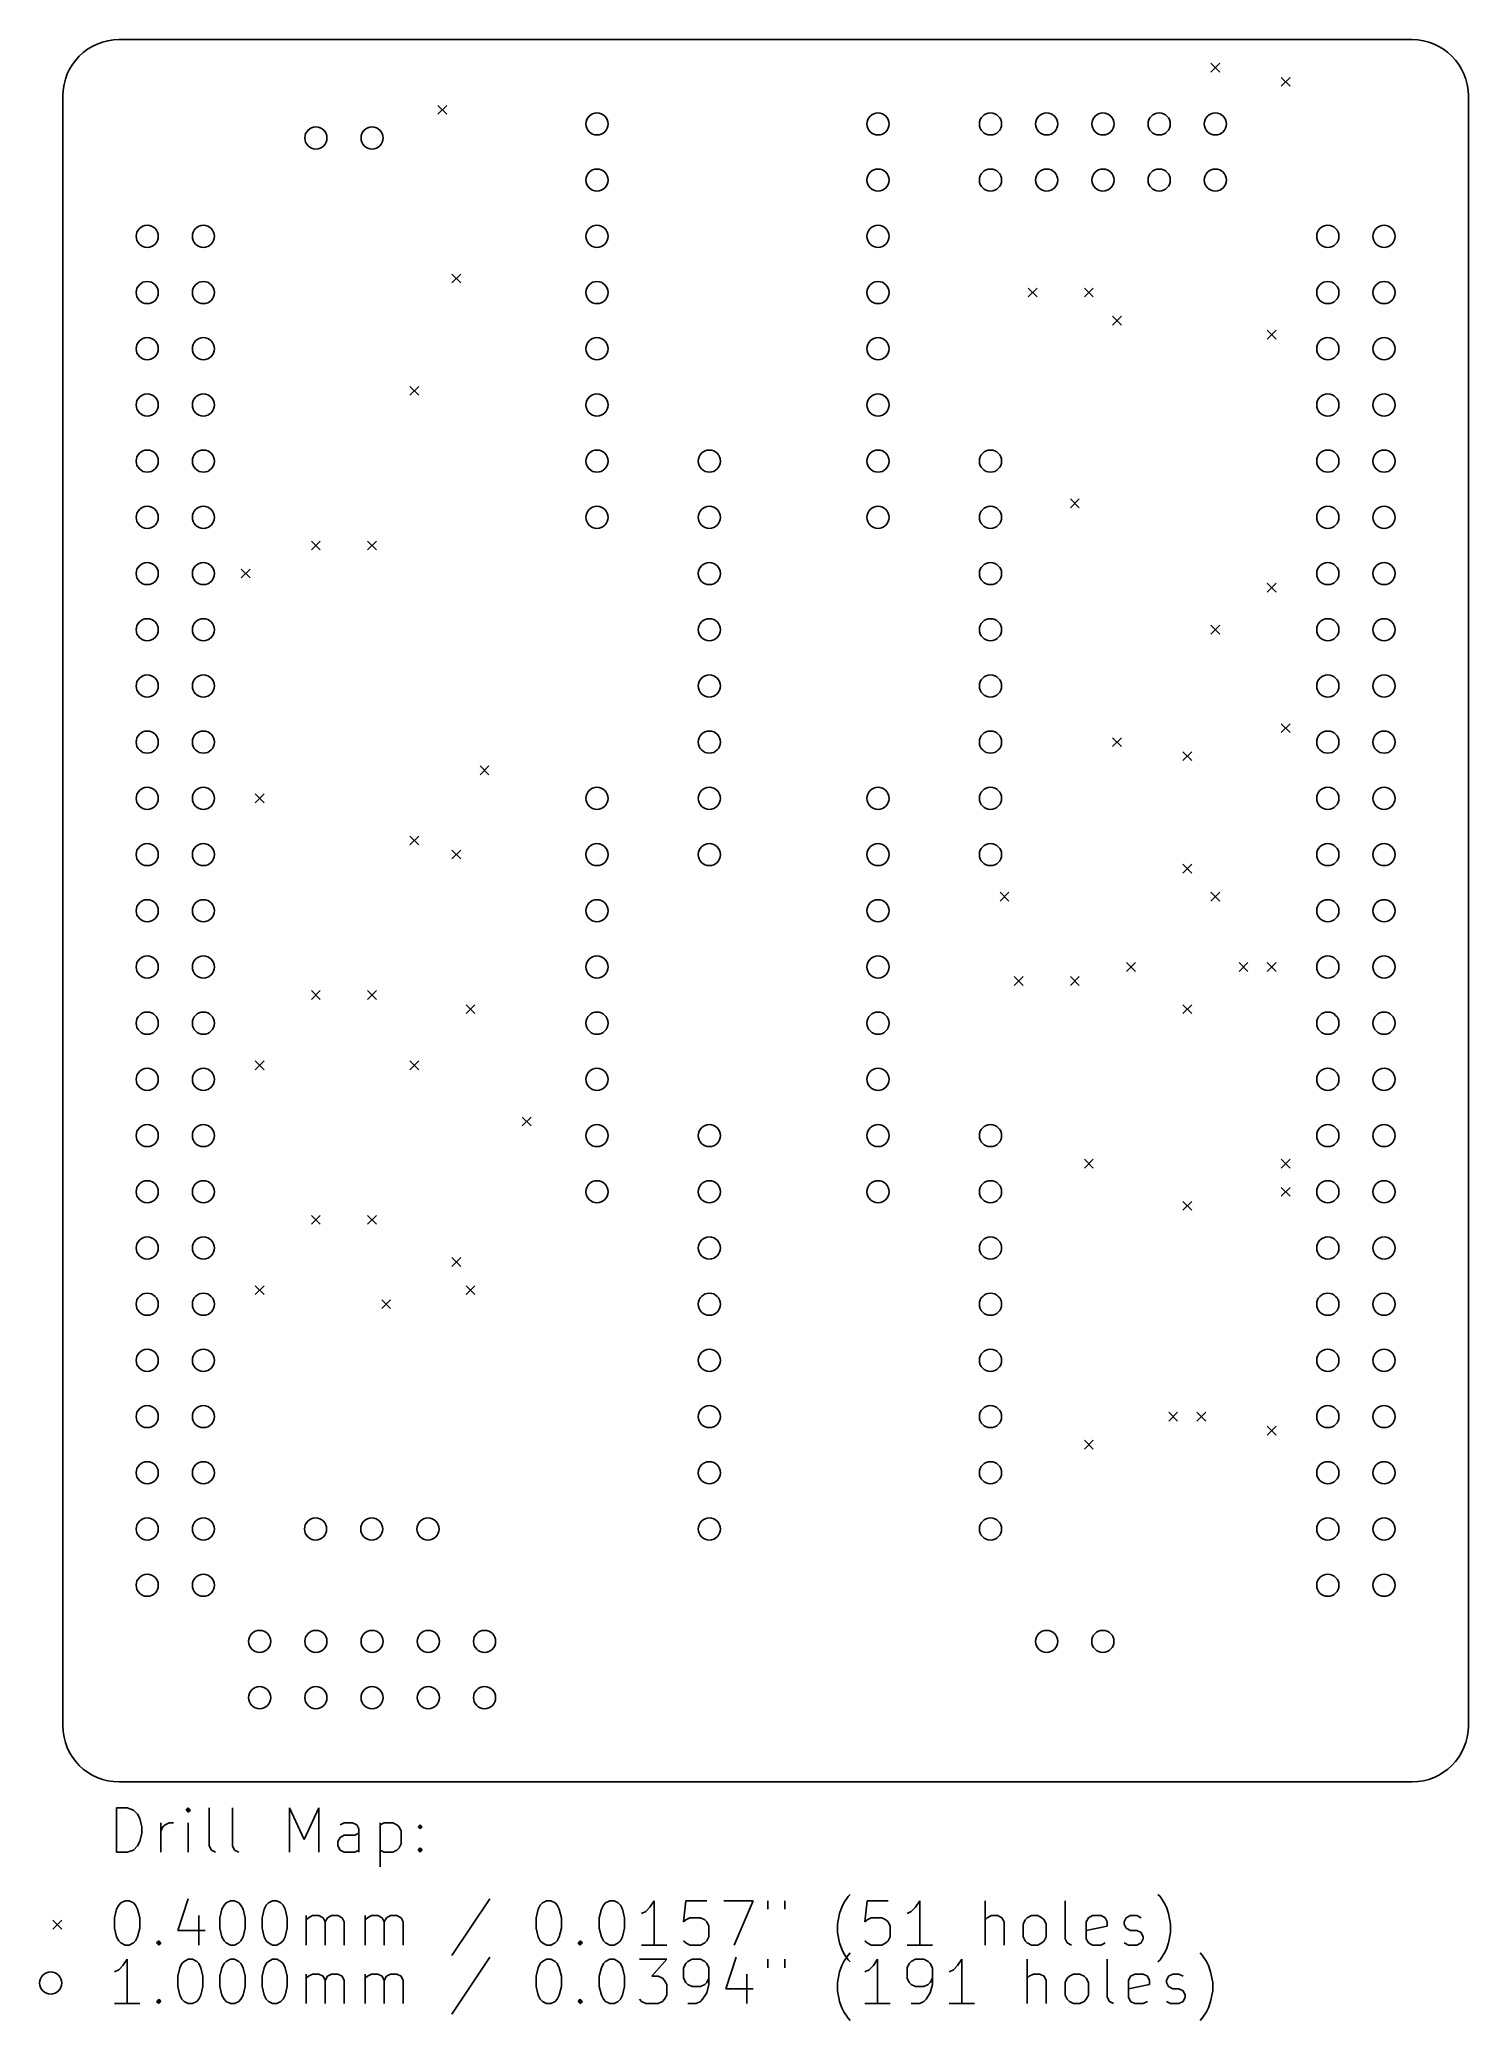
# Model space of a CAD drawing. Extents: x 4.68 to 7.22, y -6.3 to -2.77.
import ezdxf

# ---------------------------------------------------------------- set-up
doc = ezdxf.new("R2010")
doc.units = 0
doc.header["$MEASUREMENT"] = 0
doc.layers.add('BLACK', color=7, linetype='CONTINUOUS')

msp = doc.modelspace()

# ---------------------------------------------------------------- linework, layer by layer
at = {"layer": 'BLACK', "linetype": 'CONTINUOUS'}
for p, q in [((4.825, -2.775), (7.125, -2.775)), ((6.76713, -2.81713), (6.78287, -2.83287)), ((6.78287, -2.81713), (6.76713, -2.83287)), ((6.89213, -2.84213), (6.90787, -2.85787)), ((6.90787, -2.84213), (6.89213, -2.85787)), ((4.725, -5.775), (4.725, -2.875)), ((7.225, -2.875), (7.225, -5.775)), ((5.39213, -2.89213), (5.40787, -2.90787)), ((5.40787, -2.89213), (5.39213, -2.90787)), ((5.41713, -3.19213), (5.43287, -3.20787)), ((5.43287, -3.19213), (5.41713, -3.20787)), ((6.44213, -3.21713), (6.45787, -3.23287)), ((6.45787, -3.21713), (6.44213, -3.23287)), ((6.54213, -3.21713), (6.55787, -3.23287)), ((6.55787, -3.21713), (6.54213, -3.23287)), ((6.59213, -3.26713), (6.60787, -3.28287)), ((6.60787, -3.26713), (6.59213, -3.28287)), ((6.86713, -3.29213), (6.88287, -3.30787)), ((6.88287, -3.29213), (6.86713, -3.30787)), ((5.34213, -3.39213), (5.35787, -3.40787)), ((5.35787, -3.39213), (5.34213, -3.40787)), ((6.51713, -3.59213), (6.53287, -3.60787)), ((6.53287, -3.59213), (6.51713, -3.60787)), ((5.16713, -3.66713), (5.18287, -3.68287)), ((5.18287, -3.66713), (5.16713, -3.68287)), ((5.26713, -3.66713), (5.28287, -3.68287)), ((5.28287, -3.66713), (5.26713, -3.68287)), ((5.04213, -3.71713), (5.05787, -3.73287)), ((5.05787, -3.71713), (5.04213, -3.73287)), ((6.86713, -3.74213), (6.88287, -3.75787)), ((6.88287, -3.74213), (6.86713, -3.75787)), ((6.76713, -3.81713), (6.78287, -3.83287)), ((6.78287, -3.81713), (6.76713, -3.83287)), ((6.59213, -4.01713), (6.60787, -4.03287)), ((6.60787, -4.01713), (6.59213, -4.03287)), ((6.89213, -3.99213), (6.90787, -4.00787)), ((6.90787, -3.99213), (6.89213, -4.00787)), ((6.71713, -4.04213), (6.73287, -4.05787)), ((6.73287, -4.04213), (6.71713, -4.05787)), ((5.46713, -4.06713), (5.48287, -4.08287)), ((5.48287, -4.06713), (5.46713, -4.08287)), ((5.06713, -4.11713), (5.08287, -4.13287)), ((5.08287, -4.11713), (5.06713, -4.13287)), ((5.34213, -4.19213), (5.35787, -4.20787)), ((5.35787, -4.19213), (5.34213, -4.20787)), ((5.41713, -4.21713), (5.43287, -4.23287)), ((5.43287, -4.21713), (5.41713, -4.23287)), ((6.71713, -4.24213), (6.73287, -4.25787)), ((6.73287, -4.24213), (6.71713, -4.25787)), ((6.39213, -4.29213), (6.40787, -4.30787)), ((6.40787, -4.29213), (6.39213, -4.30787)), ((6.76713, -4.29213), (6.78287, -4.30787)), ((6.78287, -4.29213), (6.76713, -4.30787)), ((6.61713, -4.41713), (6.63287, -4.43287)), ((6.63287, -4.41713), (6.61713, -4.43287)), ((6.81713, -4.41713), (6.83287, -4.43287)), ((6.83287, -4.41713), (6.81713, -4.43287)), ((6.86713, -4.41713), (6.88287, -4.43287)), ((6.88287, -4.41713), (6.86713, -4.43287)), ((5.16713, -4.46713), (5.18287, -4.48287)), ((5.18287, -4.46713), (5.16713, -4.48287)), ((5.26713, -4.46713), (5.28287, -4.48287)), ((5.28287, -4.46713), (5.26713, -4.48287)), ((6.41713, -4.44213), (6.43287, -4.45787)), ((6.43287, -4.44213), (6.41713, -4.45787)), ((6.51713, -4.44213), (6.53287, -4.45787)), ((6.53287, -4.44213), (6.51713, -4.45787)), ((5.44213, -4.49213), (5.45787, -4.50787)), ((5.45787, -4.49213), (5.44213, -4.50787)), ((6.71713, -4.49213), (6.73287, -4.50787)), ((6.73287, -4.49213), (6.71713, -4.50787)), ((5.06713, -4.59213), (5.08287, -4.60787)), ((5.08287, -4.59213), (5.06713, -4.60787)), ((5.34213, -4.59213), (5.35787, -4.60787)), ((5.35787, -4.59213), (5.34213, -4.60787)), ((5.54213, -4.69213), (5.55787, -4.70787)), ((5.55787, -4.69213), (5.54213, -4.70787)), ((6.54213, -4.76713), (6.55787, -4.78287)), ((6.55787, -4.76713), (6.54213, -4.78287)), ((6.89213, -4.76713), (6.90787, -4.78287)), ((6.90787, -4.76713), (6.89213, -4.78287)), ((6.89213, -4.81713), (6.90787, -4.83287)), ((6.90787, -4.81713), (6.89213, -4.83287)), ((6.71713, -4.84213), (6.73287, -4.85787)), ((6.73287, -4.84213), (6.71713, -4.85787)), ((5.16713, -4.86713), (5.18287, -4.88287)), ((5.18287, -4.86713), (5.16713, -4.88287)), ((5.26713, -4.86713), (5.28287, -4.88287)), ((5.28287, -4.86713), (5.26713, -4.88287)), ((5.41713, -4.94213), (5.43287, -4.95787)), ((5.43287, -4.94213), (5.41713, -4.95787)), ((5.06713, -4.99213), (5.08287, -5.00787)), ((5.08287, -4.99213), (5.06713, -5.00787)), ((5.44213, -4.99213), (5.45787, -5.00787)), ((5.45787, -4.99213), (5.44213, -5.00787)), ((5.29213, -5.01713), (5.30787, -5.03287)), ((5.30787, -5.01713), (5.29213, -5.03287)), ((6.69213, -5.21713), (6.70787, -5.23287)), ((6.70787, -5.21713), (6.69213, -5.23287)), ((6.74213, -5.21713), (6.75787, -5.23287)), ((6.75787, -5.21713), (6.74213, -5.23287)), ((6.86713, -5.24213), (6.88287, -5.25787)), ((6.88287, -5.24213), (6.86713, -5.25787)), ((6.54213, -5.26713), (6.55787, -5.28287)), ((6.55787, -5.26713), (6.54213, -5.28287)), ((7.125, -5.875), (4.825, -5.875)), ((4.82052, -6.00001), (4.82052, -5.92127)), ((4.82052, -5.92127), (4.83927, -5.92127)), ((4.83927, -5.92127), (4.85052, -5.92502)), ((4.85052, -5.92502), (4.85801, -5.93252)), ((4.85801, -5.93252), (4.86176, -5.94002)), ((4.86176, -5.94002), (4.86551, -5.95501)), ((4.86551, -5.95501), (4.86551, -5.96626)), ((4.89926, -6.00001), (4.89926, -5.94752)), ((4.89926, -5.96251), (4.90301, -5.95501)), ((4.90301, -5.95501), (4.90676, -5.95127)), ((4.90676, -5.95127), (4.91426, -5.94752)), ((4.91426, -5.94752), (4.92176, -5.94752)), ((4.948, -5.92127), (4.94425, -5.92502)), ((4.94425, -5.92502), (4.948, -5.92877)), ((4.95175, -5.92502), (4.948, -5.92127)), ((4.948, -5.92127), (4.948, -5.92877)), ((4.948, -5.92877), (4.95175, -5.92502)), ((4.948, -6.00001), (4.948, -5.94752)), ((4.9855, -5.98876), (4.9855, -5.92127)), ((5.02674, -5.98876), (5.02674, -5.92127)), ((5.12798, -6.00001), (5.12798, -5.92127)), ((5.12798, -5.92127), (5.15423, -5.97751)), ((5.15423, -5.97751), (5.18047, -5.92127)), ((5.18047, -5.92127), (5.18047, -6.00001)), ((5.22547, -5.94752), (5.21797, -5.95127)), ((5.24047, -5.94752), (5.22547, -5.94752)), ((5.24797, -5.95127), (5.24047, -5.94752)), ((5.25172, -5.95876), (5.24797, -5.95127)), ((5.28921, -5.94752), (5.28921, -6.02626)), ((5.28921, -5.95127), (5.29671, -5.94752)), ((5.29671, -5.94752), (5.31171, -5.94752)), ((5.31171, -5.94752), (5.31921, -5.95127)), ((5.31921, -5.95127), (5.32296, -5.95501)), ((5.32296, -5.95501), (5.32671, -5.96251)), ((5.3567, -5.95501), (5.36045, -5.95127)), ((5.36045, -5.95876), (5.3567, -5.95501)), ((5.36045, -5.95127), (5.3642, -5.95501)), ((5.36045, -5.95127), (5.36045, -5.95876)), ((5.3642, -5.95501), (5.36045, -5.95876)), ((4.85801, -5.98876), (4.85052, -5.99626)), ((4.86176, -5.98126), (4.85801, -5.98876)), ((4.86551, -5.96626), (4.86176, -5.98126)), ((4.98925, -5.99626), (4.9855, -5.98876)), ((5.03049, -5.99626), (5.02674, -5.98876)), ((5.21422, -5.98126), (5.21797, -5.97376)), ((5.21422, -5.98876), (5.21422, -5.98126)), ((5.21797, -5.99626), (5.21422, -5.98876)), ((5.21797, -5.97376), (5.22547, -5.97001)), ((5.22547, -5.97001), (5.24422, -5.97001)), ((5.24422, -5.97001), (5.25172, -5.96626)), ((5.25172, -6.00001), (5.25172, -5.95876)), ((5.32671, -5.98501), (5.32296, -5.99251)), ((5.32671, -5.96251), (5.32671, -5.98501)), ((4.83927, -6.00001), (4.82052, -6.00001)), ((4.85052, -5.99626), (4.83927, -6.00001)), ((4.99675, -6.00001), (4.98925, -5.99626)), ((5.03799, -6.00001), (5.03049, -5.99626)), ((5.22547, -6.00001), (5.21797, -5.99626)), ((5.24422, -6.00001), (5.22547, -6.00001)), ((5.25172, -5.99626), (5.24422, -6.00001)), ((5.29671, -6.00001), (5.28921, -5.99626)), ((5.31171, -6.00001), (5.29671, -6.00001)), ((5.31921, -5.99626), (5.31171, -6.00001)), ((5.32296, -5.99251), (5.31921, -5.99626)), ((5.3567, -5.99626), (5.36045, -5.99251)), ((5.36045, -6.00001), (5.3567, -5.99626)), ((5.36045, -5.99251), (5.3642, -5.99626)), ((5.36045, -5.99251), (5.36045, -6.00001)), ((5.3642, -5.99626), (5.36045, -6.00001)), ((4.82052, -6.10162), (4.82427, -6.09412)), ((4.82427, -6.09412), (4.82802, -6.09037)), ((4.82802, -6.09037), (4.83552, -6.08662)), ((4.83552, -6.08662), (4.84302, -6.08662)), ((4.84302, -6.08662), (4.85052, -6.09037)), ((4.85052, -6.09037), (4.85427, -6.09412)), ((4.85427, -6.09412), (4.85801, -6.10162)), ((4.948, -6.08287), (4.92926, -6.13912)), ((5.008, -6.10162), (5.01175, -6.09412)), ((5.01175, -6.09412), (5.01549, -6.09037)), ((5.01549, -6.09037), (5.02299, -6.08662)), ((5.02299, -6.08662), (5.03049, -6.08662)), ((5.03049, -6.08662), (5.03799, -6.09037)), ((5.03799, -6.09037), (5.04174, -6.09412)), ((5.04174, -6.09412), (5.04549, -6.10162)), ((5.08299, -6.10162), (5.08674, -6.09412)), ((5.08674, -6.09412), (5.09049, -6.09037)), ((5.09049, -6.09037), (5.09798, -6.08662)), ((5.09798, -6.08662), (5.10548, -6.08662)), ((5.10548, -6.08662), (5.11298, -6.09037)), ((5.11298, -6.09037), (5.11673, -6.09412)), ((5.11673, -6.09412), (5.12048, -6.10162)), ((5.48419, -6.08287), (5.41669, -6.18411)), ((5.57043, -6.10162), (5.57418, -6.09412)), ((5.57418, -6.09412), (5.57792, -6.09037)), ((5.57792, -6.09037), (5.58542, -6.08662)), ((5.58542, -6.08662), (5.59292, -6.08662)), ((5.59292, -6.08662), (5.60042, -6.09037)), ((5.60042, -6.09037), (5.60417, -6.09412)), ((5.60417, -6.09412), (5.60792, -6.10162)), ((5.68291, -6.10162), (5.68666, -6.09412)), ((5.68666, -6.09412), (5.69041, -6.09037)), ((5.69041, -6.09037), (5.69791, -6.08662)), ((5.69791, -6.08662), (5.70541, -6.08662)), ((5.70541, -6.08662), (5.71291, -6.09037)), ((5.71291, -6.09037), (5.71666, -6.09412)), ((5.71666, -6.09412), (5.72041, -6.10162)), ((5.77665, -6.08662), (5.76915, -6.09787)), ((5.77665, -6.16536), (5.77665, -6.08662)), ((5.83289, -6.08662), (5.82914, -6.12412)), ((5.87039, -6.08662), (5.83289, -6.08662)), ((5.90038, -6.08662), (5.95288, -6.08662)), ((5.95288, -6.08662), (5.91913, -6.16536)), ((5.97912, -6.08662), (5.97912, -6.10162)), ((6.00912, -6.08662), (6.00912, -6.10162)), ((6.11036, -6.09787), (6.11411, -6.09037)), ((6.11411, -6.09037), (6.12161, -6.07912)), ((6.12161, -6.07912), (6.12536, -6.07537)), ((6.15535, -6.08662), (6.1516, -6.12412)), ((6.19285, -6.08662), (6.15535, -6.08662)), ((6.24909, -6.08662), (6.24159, -6.09787)), ((6.24909, -6.16536), (6.24909, -6.08662)), ((6.36533, -6.16536), (6.36533, -6.08662)), ((6.50781, -6.15412), (6.50781, -6.08662)), ((6.67654, -6.07912), (6.67279, -6.07537)), ((6.68404, -6.09037), (6.67654, -6.07912)), ((6.68779, -6.09787), (6.68404, -6.09037)), ((4.70728, -6.12106), (4.72303, -6.13681)), ((4.72303, -6.12106), (4.70728, -6.13681)), ((4.81677, -6.11662), (4.82052, -6.10162)), ((4.81677, -6.13537), (4.81677, -6.11662)), ((4.85801, -6.10162), (4.86176, -6.11662)), ((4.86176, -6.11662), (4.86176, -6.13537)), ((4.96675, -6.11287), (4.96675, -6.16536)), ((5.00425, -6.11662), (5.008, -6.10162)), ((5.00425, -6.13537), (5.00425, -6.11662)), ((5.04549, -6.10162), (5.04924, -6.11662)), ((5.04924, -6.11662), (5.04924, -6.13537)), ((5.07924, -6.11662), (5.08299, -6.10162)), ((5.07924, -6.13537), (5.07924, -6.11662)), ((5.12048, -6.10162), (5.12423, -6.11662)), ((5.12423, -6.11662), (5.12423, -6.13537)), ((5.15798, -6.16536), (5.15798, -6.11287)), ((5.15798, -6.12037), (5.16173, -6.11662)), ((5.16173, -6.11662), (5.16923, -6.11287)), ((5.16923, -6.11287), (5.18047, -6.11287)), ((5.18047, -6.11287), (5.18797, -6.11662)), ((5.18797, -6.11662), (5.19172, -6.12412)), ((5.19172, -6.12412), (5.19547, -6.11662)), ((5.19172, -6.12412), (5.19172, -6.16536)), ((5.19547, -6.11662), (5.20297, -6.11287)), ((5.20297, -6.11287), (5.21422, -6.11287)), ((5.21422, -6.11287), (5.22172, -6.11662)), ((5.22172, -6.11662), (5.22547, -6.12412)), ((5.22547, -6.12412), (5.22547, -6.16536)), ((5.26296, -6.16536), (5.26296, -6.11287)), ((5.26296, -6.12037), (5.26671, -6.11662)), ((5.26671, -6.11662), (5.27421, -6.11287)), ((5.27421, -6.11287), (5.28546, -6.11287)), ((5.28546, -6.11287), (5.29296, -6.11662)), ((5.29296, -6.11662), (5.29671, -6.12412)), ((5.29671, -6.12412), (5.30046, -6.11662)), ((5.29671, -6.12412), (5.29671, -6.16536)), ((5.30046, -6.11662), (5.30796, -6.11287)), ((5.30796, -6.11287), (5.31921, -6.11287)), ((5.31921, -6.11287), (5.32671, -6.11662)), ((5.32671, -6.11662), (5.33046, -6.12412)), ((5.33046, -6.12412), (5.33046, -6.16536)), ((5.56668, -6.11662), (5.57043, -6.10162)), ((5.56668, -6.13537), (5.56668, -6.11662)), ((5.60792, -6.10162), (5.61167, -6.11662)), ((5.61167, -6.11662), (5.61167, -6.13537)), ((5.67916, -6.11662), (5.68291, -6.10162)), ((5.67916, -6.13537), (5.67916, -6.11662)), ((5.72041, -6.10162), (5.72416, -6.11662)), ((5.72416, -6.11662), (5.72416, -6.13537)), ((5.76165, -6.10537), (5.75415, -6.10912)), ((5.76915, -6.09787), (5.76165, -6.10537)), ((5.82914, -6.12412), (5.83289, -6.12037)), ((5.83289, -6.12037), (5.84039, -6.11662)), ((5.84039, -6.11662), (5.85914, -6.11662)), ((5.85914, -6.11662), (5.86664, -6.12037)), ((5.86664, -6.12037), (5.87039, -6.12412)), ((5.87039, -6.12412), (5.87414, -6.13162)), ((5.87414, -6.13162), (5.87414, -6.15037)), ((6.10286, -6.12787), (6.10661, -6.10912)), ((6.10286, -6.14287), (6.10286, -6.12787)), ((6.10661, -6.10912), (6.11036, -6.09787)), ((6.1516, -6.12412), (6.15535, -6.12037)), ((6.15535, -6.12037), (6.16285, -6.11662)), ((6.16285, -6.11662), (6.1816, -6.11662)), ((6.1816, -6.11662), (6.1891, -6.12037)), ((6.1891, -6.12037), (6.19285, -6.12412)), ((6.19285, -6.12412), (6.1966, -6.13162)), ((6.1966, -6.13162), (6.1966, -6.15037)), ((6.23409, -6.10537), (6.22659, -6.10912)), ((6.24159, -6.09787), (6.23409, -6.10537)), ((6.36908, -6.11662), (6.36533, -6.12037)), ((6.37657, -6.11287), (6.36908, -6.11662)), ((6.38782, -6.11287), (6.37657, -6.11287)), ((6.39532, -6.11662), (6.38782, -6.11287)), ((6.39907, -6.12412), (6.39532, -6.11662)), ((6.39907, -6.16536), (6.39907, -6.12412)), ((6.43282, -6.12787), (6.43657, -6.12037)), ((6.43282, -6.15037), (6.43282, -6.12787)), ((6.43657, -6.12037), (6.44032, -6.11662)), ((6.44032, -6.11662), (6.44782, -6.11287)), ((6.44782, -6.11287), (6.45906, -6.11287)), ((6.45906, -6.11287), (6.46656, -6.11662)), ((6.46656, -6.11662), (6.47031, -6.12037)), ((6.47031, -6.12037), (6.47406, -6.12787)), ((6.47406, -6.12787), (6.47406, -6.15037)), ((6.5453, -6.12412), (6.54905, -6.11662)), ((6.5453, -6.15412), (6.5453, -6.12412)), ((6.5828, -6.13162), (6.5453, -6.13912)), ((6.54905, -6.11662), (6.55655, -6.11287)), ((6.55655, -6.11287), (6.57155, -6.11287)), ((6.57155, -6.11287), (6.57905, -6.11662)), ((6.57905, -6.11662), (6.5828, -6.12412)), ((6.5828, -6.12412), (6.5828, -6.13162)), ((6.6128, -6.12412), (6.61654, -6.11662)), ((6.6128, -6.12787), (6.6128, -6.12412)), ((6.61654, -6.13537), (6.6128, -6.12787)), ((6.61654, -6.11662), (6.62404, -6.11287)), ((6.62404, -6.11287), (6.63529, -6.11287)), ((6.63529, -6.11287), (6.64279, -6.11662)), ((6.69154, -6.10912), (6.68779, -6.09787)), ((6.69529, -6.12787), (6.69154, -6.10912)), ((6.69529, -6.14287), (6.69529, -6.12787)), ((4.82052, -6.15037), (4.81677, -6.13537)), ((4.82427, -6.15786), (4.82052, -6.15037)), ((4.82802, -6.16161), (4.82427, -6.15786)), ((4.83552, -6.16536), (4.82802, -6.16161)), ((4.84302, -6.16536), (4.83552, -6.16536)), ((4.85052, -6.16161), (4.84302, -6.16536)), ((4.85427, -6.15786), (4.85052, -6.16161)), ((4.85801, -6.15037), (4.85427, -6.15786)), ((4.86176, -6.13537), (4.85801, -6.15037)), ((4.89176, -6.16161), (4.89551, -6.15786)), ((4.89551, -6.16536), (4.89176, -6.16161)), ((4.89551, -6.15786), (4.89926, -6.16161)), ((4.89551, -6.15786), (4.89551, -6.16536)), ((4.89926, -6.16161), (4.89551, -6.16536)), ((4.92926, -6.13912), (4.978, -6.13912)), ((5.008, -6.15037), (5.00425, -6.13537)), ((5.01175, -6.15786), (5.008, -6.15037)), ((5.01549, -6.16161), (5.01175, -6.15786)), ((5.02299, -6.16536), (5.01549, -6.16161)), ((5.03049, -6.16536), (5.02299, -6.16536)), ((5.03799, -6.16161), (5.03049, -6.16536)), ((5.04174, -6.15786), (5.03799, -6.16161)), ((5.04549, -6.15037), (5.04174, -6.15786)), ((5.04924, -6.13537), (5.04549, -6.15037)), ((5.08299, -6.15037), (5.07924, -6.13537)), ((5.08674, -6.15786), (5.08299, -6.15037)), ((5.09049, -6.16161), (5.08674, -6.15786)), ((5.09798, -6.16536), (5.09049, -6.16161)), ((5.10548, -6.16536), (5.09798, -6.16536)), ((5.11298, -6.16161), (5.10548, -6.16536)), ((5.11673, -6.15786), (5.11298, -6.16161)), ((5.12048, -6.15037), (5.11673, -6.15786)), ((5.12423, -6.13537), (5.12048, -6.15037)), ((5.57043, -6.15037), (5.56668, -6.13537)), ((5.57418, -6.15786), (5.57043, -6.15037)), ((5.57792, -6.16161), (5.57418, -6.15786)), ((5.58542, -6.16536), (5.57792, -6.16161)), ((5.59292, -6.16536), (5.58542, -6.16536)), ((5.60042, -6.16161), (5.59292, -6.16536)), ((5.60417, -6.15786), (5.60042, -6.16161)), ((5.60792, -6.15037), (5.60417, -6.15786)), ((5.61167, -6.13537), (5.60792, -6.15037)), ((5.64167, -6.16161), (5.64542, -6.15786)), ((5.64542, -6.16536), (5.64167, -6.16161)), ((5.64542, -6.15786), (5.64917, -6.16161)), ((5.64542, -6.15786), (5.64542, -6.16536)), ((5.64917, -6.16161), (5.64542, -6.16536)), ((5.68291, -6.15037), (5.67916, -6.13537)), ((5.68666, -6.15786), (5.68291, -6.15037)), ((5.69041, -6.16161), (5.68666, -6.15786)), ((5.69791, -6.16536), (5.69041, -6.16161)), ((5.70541, -6.16536), (5.69791, -6.16536)), ((5.71291, -6.16161), (5.70541, -6.16536)), ((5.71666, -6.15786), (5.71291, -6.16161)), ((5.72041, -6.15037), (5.71666, -6.15786)), ((5.72416, -6.13537), (5.72041, -6.15037)), ((5.79915, -6.16536), (5.75415, -6.16536)), ((5.83289, -6.16161), (5.82914, -6.15786)), ((5.84039, -6.16536), (5.83289, -6.16161)), ((5.85914, -6.16536), (5.84039, -6.16536)), ((5.86664, -6.16161), (5.85914, -6.16536)), ((5.87039, -6.15786), (5.86664, -6.16161)), ((5.87414, -6.15037), (5.87039, -6.15786)), ((6.10661, -6.16161), (6.10286, -6.14287)), ((6.11036, -6.17286), (6.10661, -6.16161)), ((6.15535, -6.16161), (6.1516, -6.15786)), ((6.16285, -6.16536), (6.15535, -6.16161)), ((6.1816, -6.16536), (6.16285, -6.16536)), ((6.1891, -6.16161), (6.1816, -6.16536)), ((6.19285, -6.15786), (6.1891, -6.16161)), ((6.1966, -6.15037), (6.19285, -6.15786)), ((6.27159, -6.16536), (6.22659, -6.16536)), ((6.43657, -6.15786), (6.43282, -6.15037)), ((6.44032, -6.16161), (6.43657, -6.15786)), ((6.44782, -6.16536), (6.44032, -6.16161)), ((6.45906, -6.16536), (6.44782, -6.16536)), ((6.46656, -6.16161), (6.45906, -6.16536)), ((6.47031, -6.15786), (6.46656, -6.16161)), ((6.47406, -6.15037), (6.47031, -6.15786)), ((6.51156, -6.16161), (6.50781, -6.15412)), ((6.51906, -6.16536), (6.51156, -6.16161)), ((6.54905, -6.16161), (6.5453, -6.15412)), ((6.55655, -6.16536), (6.54905, -6.16161)), ((6.57155, -6.16536), (6.55655, -6.16536)), ((6.57905, -6.16161), (6.57155, -6.16536)), ((6.6128, -6.16161), (6.62029, -6.16536)), ((6.62404, -6.13912), (6.61654, -6.13537)), ((6.62029, -6.16536), (6.63529, -6.16536)), ((6.63529, -6.13912), (6.62404, -6.13912)), ((6.64279, -6.14287), (6.63529, -6.13912)), ((6.63529, -6.16536), (6.64279, -6.16161)), ((6.64654, -6.15037), (6.64279, -6.14287)), ((6.64279, -6.16161), (6.64654, -6.15412)), ((6.64654, -6.15412), (6.64654, -6.15037)), ((6.68779, -6.17286), (6.69154, -6.16161)), ((6.69154, -6.16161), (6.69529, -6.14287)), ((4.83177, -6.20181), (4.82427, -6.20931)), ((4.83927, -6.19056), (4.83177, -6.20181)), ((4.83927, -6.2693), (4.83927, -6.19056)), ((4.93301, -6.20556), (4.93675, -6.19806)), ((4.93675, -6.19806), (4.9405, -6.19431)), ((4.9405, -6.19431), (4.948, -6.19056)), ((4.948, -6.19056), (4.9555, -6.19056)), ((4.9555, -6.19056), (4.963, -6.19431)), ((4.963, -6.19431), (4.96675, -6.19806)), ((4.96675, -6.19806), (4.9705, -6.20556)), ((5.008, -6.20556), (5.01175, -6.19806)), ((5.01175, -6.19806), (5.01549, -6.19431)), ((5.01549, -6.19431), (5.02299, -6.19056)), ((5.02299, -6.19056), (5.03049, -6.19056)), ((5.03049, -6.19056), (5.03799, -6.19431)), ((5.03799, -6.19431), (5.04174, -6.19806)), ((5.04174, -6.19806), (5.04549, -6.20556)), ((5.08299, -6.20556), (5.08674, -6.19806)), ((5.08674, -6.19806), (5.09049, -6.19431)), ((5.09049, -6.19431), (5.09798, -6.19056)), ((5.09798, -6.19056), (5.10548, -6.19056)), ((5.10548, -6.19056), (5.11298, -6.19431)), ((5.11298, -6.19431), (5.11673, -6.19806)), ((5.11673, -6.19806), (5.12048, -6.20556)), ((5.48419, -6.18681), (5.41669, -6.28805)), ((5.57043, -6.20556), (5.57418, -6.19806)), ((5.57418, -6.19806), (5.57792, -6.19431)), ((5.57792, -6.19431), (5.58542, -6.19056)), ((5.58542, -6.19056), (5.59292, -6.19056)), ((5.59292, -6.19056), (5.60042, -6.19431)), ((5.60042, -6.19431), (5.60417, -6.19806)), ((5.60417, -6.19806), (5.60792, -6.20556)), ((5.68291, -6.20556), (5.68666, -6.19806)), ((5.68666, -6.19806), (5.69041, -6.19431)), ((5.69041, -6.19431), (5.69791, -6.19056)), ((5.69791, -6.19056), (5.70541, -6.19056)), ((5.70541, -6.19056), (5.71291, -6.19431)), ((5.71291, -6.19431), (5.71666, -6.19806)), ((5.71666, -6.19806), (5.72041, -6.20556)), ((5.7504, -6.19056), (5.79915, -6.19056)), ((5.79915, -6.19056), (5.7729, -6.22056)), ((5.83289, -6.19806), (5.82914, -6.20556)), ((5.83664, -6.19431), (5.83289, -6.19806)), ((5.84414, -6.19056), (5.83664, -6.19431)), ((5.85914, -6.19056), (5.84414, -6.19056)), ((5.86664, -6.19431), (5.85914, -6.19056)), ((5.87039, -6.19806), (5.86664, -6.19431)), ((5.87414, -6.20556), (5.87039, -6.19806)), ((5.92288, -6.18681), (5.90413, -6.24305)), ((5.97912, -6.19056), (5.97912, -6.20556)), ((6.00912, -6.19056), (6.00912, -6.20556)), ((6.10661, -6.21306), (6.11036, -6.20181)), ((6.11411, -6.18036), (6.11036, -6.17286)), ((6.11036, -6.20181), (6.11411, -6.19431)), ((6.12161, -6.19161), (6.11411, -6.18036)), ((6.11411, -6.19431), (6.12161, -6.18306)), ((6.12161, -6.18306), (6.12536, -6.17931)), ((6.12536, -6.19536), (6.12161, -6.19161)), ((6.1666, -6.20181), (6.1591, -6.20931)), ((6.1741, -6.19056), (6.1666, -6.20181)), ((6.1741, -6.2693), (6.1741, -6.19056)), ((6.23034, -6.19806), (6.22659, -6.20556)), ((6.23409, -6.19431), (6.23034, -6.19806)), ((6.24159, -6.19056), (6.23409, -6.19431)), ((6.25659, -6.19056), (6.24159, -6.19056)), ((6.26409, -6.19431), (6.25659, -6.19056)), ((6.26784, -6.19806), (6.26409, -6.19431)), ((6.27159, -6.20556), (6.26784, -6.19806)), ((6.31658, -6.20181), (6.30908, -6.20931)), ((6.32408, -6.19056), (6.31658, -6.20181)), ((6.32408, -6.2693), (6.32408, -6.19056)), ((6.44032, -6.2693), (6.44032, -6.19056)), ((6.5828, -6.25805), (6.5828, -6.19056)), ((6.67279, -6.19536), (6.67654, -6.19161)), ((6.67654, -6.19161), (6.68404, -6.18036)), ((6.68404, -6.18036), (6.68779, -6.17286)), ((6.75153, -6.18306), (6.74778, -6.17931)), ((6.75903, -6.19431), (6.75153, -6.18306)), ((6.76278, -6.20181), (6.75903, -6.19431)), ((6.76653, -6.21306), (6.76278, -6.20181)), ((4.82427, -6.20931), (4.81677, -6.21306)), ((4.92926, -6.22056), (4.93301, -6.20556)), ((4.92926, -6.2393), (4.92926, -6.22056)), ((4.9705, -6.20556), (4.97425, -6.22056)), ((4.97425, -6.22056), (4.97425, -6.2393)), ((5.00425, -6.22056), (5.008, -6.20556)), ((5.00425, -6.2393), (5.00425, -6.22056)), ((5.04549, -6.20556), (5.04924, -6.22056)), ((5.04924, -6.22056), (5.04924, -6.2393)), ((5.07924, -6.22056), (5.08299, -6.20556)), ((5.07924, -6.2393), (5.07924, -6.22056)), ((5.12048, -6.20556), (5.12423, -6.22056)), ((5.12423, -6.22056), (5.12423, -6.2393)), ((5.15798, -6.2693), (5.15798, -6.21681)), ((5.15798, -6.22431), (5.16173, -6.22056)), ((5.16173, -6.22056), (5.16923, -6.21681)), ((5.16923, -6.21681), (5.18047, -6.21681)), ((5.18047, -6.21681), (5.18797, -6.22056)), ((5.18797, -6.22056), (5.19172, -6.22806)), ((5.19172, -6.22806), (5.19547, -6.22056)), ((5.19172, -6.22806), (5.19172, -6.2693)), ((5.19547, -6.22056), (5.20297, -6.21681)), ((5.20297, -6.21681), (5.21422, -6.21681)), ((5.21422, -6.21681), (5.22172, -6.22056)), ((5.22172, -6.22056), (5.22547, -6.22806)), ((5.22547, -6.22806), (5.22547, -6.2693)), ((5.26296, -6.2693), (5.26296, -6.21681)), ((5.26296, -6.22431), (5.26671, -6.22056)), ((5.26671, -6.22056), (5.27421, -6.21681)), ((5.27421, -6.21681), (5.28546, -6.21681)), ((5.28546, -6.21681), (5.29296, -6.22056)), ((5.29296, -6.22056), (5.29671, -6.22806)), ((5.29671, -6.22806), (5.30046, -6.22056)), ((5.29671, -6.22806), (5.29671, -6.2693)), ((5.30046, -6.22056), (5.30796, -6.21681)), ((5.30796, -6.21681), (5.31921, -6.21681)), ((5.31921, -6.21681), (5.32671, -6.22056)), ((5.32671, -6.22056), (5.33046, -6.22806)), ((5.33046, -6.22806), (5.33046, -6.2693)), ((5.56668, -6.22056), (5.57043, -6.20556)), ((5.56668, -6.2393), (5.56668, -6.22056)), ((5.60792, -6.20556), (5.61167, -6.22056)), ((5.61167, -6.22056), (5.61167, -6.2393)), ((5.67916, -6.22056), (5.68291, -6.20556)), ((5.67916, -6.2393), (5.67916, -6.22056)), ((5.72041, -6.20556), (5.72416, -6.22056)), ((5.72416, -6.22056), (5.72416, -6.2393)), ((5.7729, -6.22056), (5.78415, -6.22056)), ((5.78415, -6.22056), (5.79165, -6.22431)), ((5.79165, -6.22431), (5.7954, -6.22806)), ((5.7954, -6.22806), (5.79915, -6.23555)), ((5.79915, -6.23555), (5.79915, -6.2543)), ((5.82914, -6.20556), (5.82914, -6.22431)), ((5.82914, -6.22431), (5.83289, -6.23181)), ((5.83289, -6.23181), (5.83664, -6.23555)), ((5.83664, -6.23555), (5.84414, -6.2393)), ((5.85914, -6.2393), (5.86664, -6.23555)), ((5.86664, -6.23555), (5.87039, -6.23181)), ((5.87039, -6.23181), (5.87414, -6.22431)), ((5.87039, -6.25055), (5.87414, -6.23555)), ((5.87414, -6.23555), (5.87414, -6.20556)), ((5.94163, -6.21681), (5.94163, -6.2693)), ((6.10286, -6.23181), (6.10661, -6.21306)), ((6.10286, -6.2468), (6.10286, -6.23181)), ((6.1591, -6.20931), (6.1516, -6.21306)), ((6.22659, -6.20556), (6.22659, -6.22431)), ((6.22659, -6.22431), (6.23034, -6.23181)), ((6.23034, -6.23181), (6.23409, -6.23555)), ((6.23409, -6.23555), (6.24159, -6.2393)), ((6.25659, -6.2393), (6.26409, -6.23555)), ((6.26409, -6.23555), (6.26784, -6.23181)), ((6.26784, -6.23181), (6.27159, -6.22431)), ((6.26784, -6.25055), (6.27159, -6.23555)), ((6.27159, -6.23555), (6.27159, -6.20556)), ((6.30908, -6.20931), (6.30158, -6.21306)), ((6.44407, -6.22056), (6.44032, -6.22431)), ((6.45157, -6.21681), (6.44407, -6.22056)), ((6.46281, -6.21681), (6.45157, -6.21681)), ((6.47031, -6.22056), (6.46281, -6.21681)), ((6.47406, -6.22806), (6.47031, -6.22056)), ((6.47406, -6.2693), (6.47406, -6.22806)), ((6.50781, -6.23181), (6.51156, -6.22431)), ((6.50781, -6.2543), (6.50781, -6.23181)), ((6.51156, -6.22431), (6.51531, -6.22056)), ((6.51531, -6.22056), (6.52281, -6.21681)), ((6.52281, -6.21681), (6.53406, -6.21681)), ((6.53406, -6.21681), (6.54155, -6.22056)), ((6.54155, -6.22056), (6.5453, -6.22431)), ((6.5453, -6.22431), (6.54905, -6.23181)), ((6.54905, -6.23181), (6.54905, -6.2543)), ((6.62029, -6.22806), (6.62404, -6.22056)), ((6.62029, -6.25805), (6.62029, -6.22806)), ((6.65779, -6.23555), (6.62029, -6.24305)), ((6.62404, -6.22056), (6.63154, -6.21681)), ((6.63154, -6.21681), (6.64654, -6.21681)), ((6.64654, -6.21681), (6.65404, -6.22056)), ((6.65404, -6.22056), (6.65779, -6.22806)), ((6.65779, -6.22806), (6.65779, -6.23555)), ((6.68779, -6.22806), (6.69154, -6.22056)), ((6.68779, -6.23181), (6.68779, -6.22806)), ((6.69154, -6.2393), (6.68779, -6.23181)), ((6.69154, -6.22056), (6.69903, -6.21681)), ((6.69903, -6.21681), (6.71028, -6.21681)), ((6.71028, -6.21681), (6.71778, -6.22056)), ((6.77028, -6.23181), (6.76653, -6.21306)), ((6.77028, -6.2468), (6.77028, -6.23181)), ((4.86176, -6.2693), (4.81677, -6.2693)), ((4.89176, -6.26555), (4.89551, -6.2618)), ((4.89551, -6.2693), (4.89176, -6.26555)), ((4.89551, -6.2618), (4.89926, -6.26555)), ((4.89551, -6.2618), (4.89551, -6.2693)), ((4.89926, -6.26555), (4.89551, -6.2693)), ((4.93301, -6.2543), (4.92926, -6.2393)), ((4.93675, -6.2618), (4.93301, -6.2543)), ((4.9405, -6.26555), (4.93675, -6.2618)), ((4.948, -6.2693), (4.9405, -6.26555)), ((4.9555, -6.2693), (4.948, -6.2693)), ((4.963, -6.26555), (4.9555, -6.2693)), ((4.96675, -6.2618), (4.963, -6.26555)), ((4.9705, -6.2543), (4.96675, -6.2618)), ((4.97425, -6.2393), (4.9705, -6.2543)), ((5.008, -6.2543), (5.00425, -6.2393)), ((5.01175, -6.2618), (5.008, -6.2543)), ((5.01549, -6.26555), (5.01175, -6.2618)), ((5.02299, -6.2693), (5.01549, -6.26555)), ((5.03049, -6.2693), (5.02299, -6.2693)), ((5.03799, -6.26555), (5.03049, -6.2693)), ((5.04174, -6.2618), (5.03799, -6.26555)), ((5.04549, -6.2543), (5.04174, -6.2618)), ((5.04924, -6.2393), (5.04549, -6.2543)), ((5.08299, -6.2543), (5.07924, -6.2393)), ((5.08674, -6.2618), (5.08299, -6.2543)), ((5.09049, -6.26555), (5.08674, -6.2618)), ((5.09798, -6.2693), (5.09049, -6.26555)), ((5.10548, -6.2693), (5.09798, -6.2693)), ((5.11298, -6.26555), (5.10548, -6.2693)), ((5.11673, -6.2618), (5.11298, -6.26555)), ((5.12048, -6.2543), (5.11673, -6.2618)), ((5.12423, -6.2393), (5.12048, -6.2543)), ((5.57043, -6.2543), (5.56668, -6.2393)), ((5.57418, -6.2618), (5.57043, -6.2543)), ((5.57792, -6.26555), (5.57418, -6.2618)), ((5.58542, -6.2693), (5.57792, -6.26555)), ((5.59292, -6.2693), (5.58542, -6.2693)), ((5.60042, -6.26555), (5.59292, -6.2693)), ((5.60417, -6.2618), (5.60042, -6.26555)), ((5.60792, -6.2543), (5.60417, -6.2618)), ((5.61167, -6.2393), (5.60792, -6.2543)), ((5.64167, -6.26555), (5.64542, -6.2618)), ((5.64542, -6.2693), (5.64167, -6.26555)), ((5.64542, -6.2618), (5.64917, -6.26555)), ((5.64542, -6.2618), (5.64542, -6.2693)), ((5.64917, -6.26555), (5.64542, -6.2693)), ((5.68291, -6.2543), (5.67916, -6.2393)), ((5.68666, -6.2618), (5.68291, -6.2543)), ((5.69041, -6.26555), (5.68666, -6.2618)), ((5.69791, -6.2693), (5.69041, -6.26555)), ((5.70541, -6.2693), (5.69791, -6.2693)), ((5.71291, -6.26555), (5.70541, -6.2693)), ((5.71666, -6.2618), (5.71291, -6.26555)), ((5.72041, -6.2543), (5.71666, -6.2618)), ((5.72416, -6.2393), (5.72041, -6.2543)), ((5.75415, -6.26555), (5.7504, -6.2618)), ((5.76165, -6.2693), (5.75415, -6.26555)), ((5.78415, -6.2693), (5.76165, -6.2693)), ((5.79165, -6.26555), (5.78415, -6.2693)), ((5.7954, -6.2618), (5.79165, -6.26555)), ((5.79915, -6.2543), (5.7954, -6.2618)), ((5.83664, -6.2693), (5.85164, -6.2693)), ((5.84414, -6.2393), (5.85914, -6.2393)), ((5.85164, -6.2693), (5.85914, -6.26555)), ((5.85914, -6.26555), (5.86289, -6.2618)), ((5.86289, -6.2618), (5.87039, -6.25055)), ((5.90413, -6.24305), (5.95288, -6.24305)), ((6.10661, -6.26555), (6.10286, -6.2468)), ((6.11036, -6.2768), (6.10661, -6.26555)), ((6.1966, -6.2693), (6.1516, -6.2693)), ((6.23409, -6.2693), (6.24909, -6.2693)), ((6.24159, -6.2393), (6.25659, -6.2393)), ((6.24909, -6.2693), (6.25659, -6.26555)), ((6.25659, -6.26555), (6.26034, -6.2618)), ((6.26034, -6.2618), (6.26784, -6.25055)), ((6.34658, -6.2693), (6.30158, -6.2693)), ((6.51156, -6.2618), (6.50781, -6.2543)), ((6.51531, -6.26555), (6.51156, -6.2618)), ((6.52281, -6.2693), (6.51531, -6.26555)), ((6.53406, -6.2693), (6.52281, -6.2693)), ((6.54155, -6.26555), (6.53406, -6.2693)), ((6.5453, -6.2618), (6.54155, -6.26555)), ((6.54905, -6.2543), (6.5453, -6.2618)), ((6.58655, -6.26555), (6.5828, -6.25805)), ((6.59405, -6.2693), (6.58655, -6.26555)), ((6.62404, -6.26555), (6.62029, -6.25805)), ((6.63154, -6.2693), (6.62404, -6.26555)), ((6.64654, -6.2693), (6.63154, -6.2693)), ((6.65404, -6.26555), (6.64654, -6.2693)), ((6.68779, -6.26555), (6.69529, -6.2693)), ((6.69903, -6.24305), (6.69154, -6.2393)), ((6.69529, -6.2693), (6.71028, -6.2693)), ((6.71028, -6.24305), (6.69903, -6.24305)), ((6.71778, -6.2468), (6.71028, -6.24305)), ((6.71028, -6.2693), (6.71778, -6.26555)), ((6.72153, -6.2543), (6.71778, -6.2468)), ((6.71778, -6.26555), (6.72153, -6.25805)), ((6.72153, -6.25805), (6.72153, -6.2543)), ((6.76278, -6.2768), (6.76653, -6.26555)), ((6.76653, -6.26555), (6.77028, -6.2468)), ((6.11411, -6.2843), (6.11036, -6.2768)), ((6.12161, -6.29555), (6.11411, -6.2843)), ((6.12536, -6.2993), (6.12161, -6.29555)), ((6.74778, -6.2993), (6.75153, -6.29555)), ((6.75153, -6.29555), (6.75903, -6.2843)), ((6.75903, -6.2843), (6.76278, -6.2768))]:
    msp.add_line(p, q, dxfattribs=at)
at = {"layer": 'BLACK'}
for centre in [(5.675, -2.925), (6.175, -2.925), (6.375, -2.925), (6.475, -2.925), (6.575, -2.925), (6.675, -2.925), (6.775, -2.925), (5.175, -2.95), (5.275, -2.95), (5.675, -3.025), (6.175, -3.025), (6.375, -3.025), (6.475, -3.025), (6.575, -3.025), (6.675, -3.025), (6.775, -3.025), (4.875, -3.125), (4.975, -3.125), (5.675, -3.125), (6.175, -3.125), (6.975, -3.125), (7.075, -3.125), (4.875, -3.225), (4.975, -3.225), (5.675, -3.225), (6.175, -3.225), (6.975, -3.225), (7.075, -3.225), (4.875, -3.325), (4.975, -3.325), (5.675, -3.325), (6.175, -3.325), (6.975, -3.325), (7.075, -3.325), (4.875, -3.425), (4.975, -3.425), (5.675, -3.425), (6.175, -3.425), (6.975, -3.425), (7.075, -3.425), (4.875, -3.525), (4.975, -3.525), (5.675, -3.525), (5.875, -3.525), (6.175, -3.525), (6.375, -3.525), (6.975, -3.525), (7.075, -3.525), (4.875, -3.625), (4.975, -3.625), (5.675, -3.625), (5.875, -3.625), (6.175, -3.625), (6.375, -3.625), (6.975, -3.625), (7.075, -3.625), (4.875, -3.725), (4.975, -3.725), (5.875, -3.725), (6.375, -3.725), (6.975, -3.725), (7.075, -3.725), (4.875, -3.825), (4.975, -3.825), (5.875, -3.825), (6.375, -3.825), (6.975, -3.825), (7.075, -3.825), (4.875, -3.925), (4.975, -3.925), (5.875, -3.925), (6.375, -3.925), (6.975, -3.925), (7.075, -3.925), (4.875, -4.025), (4.975, -4.025), (5.875, -4.025), (6.375, -4.025), (6.975, -4.025), (7.075, -4.025), (4.875, -4.125), (4.975, -4.125), (5.675, -4.125), (5.875, -4.125), (6.175, -4.125), (6.375, -4.125), (6.975, -4.125), (7.075, -4.125), (4.875, -4.225), (4.975, -4.225), (5.675, -4.225), (5.875, -4.225), (6.175, -4.225), (6.375, -4.225), (6.975, -4.225), (7.075, -4.225), (4.875, -4.325), (4.975, -4.325), (5.675, -4.325), (6.175, -4.325), (6.975, -4.325), (7.075, -4.325), (4.875, -4.425), (4.975, -4.425), (5.675, -4.425), (6.175, -4.425), (6.975, -4.425), (7.075, -4.425), (4.875, -4.525), (4.975, -4.525), (5.675, -4.525), (6.175, -4.525), (6.975, -4.525), (7.075, -4.525), (4.875, -4.625), (4.975, -4.625), (5.675, -4.625), (6.175, -4.625), (6.975, -4.625), (7.075, -4.625), (4.875, -4.725), (4.975, -4.725), (5.675, -4.725), (5.875, -4.725), (6.175, -4.725), (6.375, -4.725), (6.975, -4.725), (7.075, -4.725), (4.875, -4.825), (4.975, -4.825), (5.675, -4.825), (5.875, -4.825), (6.175, -4.825), (6.375, -4.825), (6.975, -4.825), (7.075, -4.825), (4.875, -4.925), (4.975, -4.925), (5.875, -4.925), (6.375, -4.925), (6.975, -4.925), (7.075, -4.925), (4.875, -5.025), (4.975, -5.025), (5.875, -5.025), (6.375, -5.025), (6.975, -5.025), (7.075, -5.025), (4.875, -5.125), (4.975, -5.125), (5.875, -5.125), (6.375, -5.125), (6.975, -5.125), (7.075, -5.125), (4.875, -5.225), (4.975, -5.225), (5.875, -5.225), (6.375, -5.225), (6.975, -5.225), (7.075, -5.225), (4.875, -5.325), (4.975, -5.325), (5.875, -5.325), (6.375, -5.325), (6.975, -5.325), (7.075, -5.325), (4.875, -5.425), (4.975, -5.425), (5.17441, -5.425), (5.27441, -5.425), (5.37441, -5.425), (5.875, -5.425), (6.375, -5.425), (6.975, -5.425), (7.075, -5.425), (4.875, -5.525), (4.975, -5.525), (6.975, -5.525), (7.075, -5.525), (5.075, -5.625), (5.175, -5.625), (5.275, -5.625), (5.375, -5.625), (5.475, -5.625), (6.4748, -5.625), (6.5748, -5.625), (5.075, -5.725), (5.175, -5.725), (5.275, -5.725), (5.375, -5.725), (5.475, -5.725), (4.70335, -6.23287)]:
    msp.add_circle(centre, 0.01969, dxfattribs=at)
for centre, start, end in [((4.825, -2.875), 90, 180), ((7.125, -2.875), 0, 90), ((4.825, -5.775), -180, -90), ((7.125, -5.775), -90, 0)]:
    msp.add_arc(centre, 0.1, start, end, dxfattribs=at)

doc.saveas('drawing.dxf')
